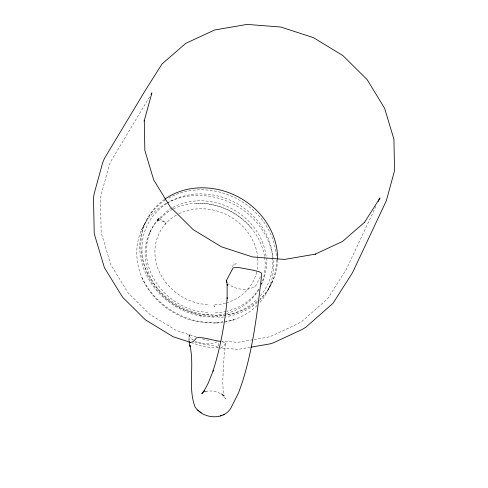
<?xml version="1.0" encoding="UTF-8"?>
<svg xmlns="http://www.w3.org/2000/svg" width="488" height="488" viewBox="0 0 488 488"><rect width="100%" height="100%" fill="white"/><g stroke="black" fill="none" stroke-linecap="round" stroke-linejoin="round"><path stroke-width="0.37" stroke-dasharray="2.44 1.83" d="M188.966 341.466L189.143 334.555L189.704 333.774M189.015 340.099L189.143 334.555M194.84 342.039L201.288 343.784L213.957 345.766A12.102 2.056 6.6 0 1 217.05 346.815L218.295 347.401L218.197 341.844M232.825 266.985L233.319 262.953M222.15 341.698L225.535 343.216L223.736 360.248L222.766 381.543L223.126 389.753L224.047 395.853L223.846 394.877L225.297 398.678L224.199 396.61L221.015 393.645L224.151 396.012C218.941 391.73 211.89 389.967 205.302 391.522M375.961 206.265L346.151 269.693L327.674 298.699L301.919 321.379L298.491 323.471L271.102 336.177L267.881 337.171L253.662 339.618M260.385 276.714L255.59 286.053C247.636 291.525 235.637 289.829 228.268 283.87M141.52 229.97L145.583 222.363M149.261 233.538L150.542 231.135M225.627 313.674A61.543 54.442 28.1 0 1 214.025 315.309L198.354 314.083A61.543 54.442 28.1 0 1 156.855 221.515L158.667 218.282L166.06 222.79L164.993 224.474M157.776 220.576L158.917 218.435M261.641 283.821L262.282 282.619M268.742 288.585L272.804 280.978M149.572 96.898L110.867 161.29L109.166 165.456L101.223 194.364L100.467 198.537L101.187 232.562L110.831 264.807L128.021 292.776L149.706 314.284L176.07 330.358L196.036 336.879M158.667 218.282L156.855 221.515L167.738 212.066A61.543 54.442 28.1 0 1 172.85 209.163M225.541 343.497L224.437 345.034A107.573 16.171 -78.7 0 1 220.753 347.956M254.687 286.901L254.407 287.109M234.576 264.99L236.174 263.343L233.673 262.977M217.166 341.685C210.529 345.248 202.026 344.205 195.383 341.124M203.777 391.925L206.095 391.059L204.74 391.559M157.38 220.68L161.266 220.735L166.06 222.79M166.292 203.307A70.071 61.982 28.1 0 0 138.824 268.424A70.071 61.982 28.1 0 0 197.414 321.677L215.257 323.074L222.967 321.745M232.41 320.128L233.935 319.86L225.889 321.238M252.912 339.746L237.937 342.32L222.034 341.216M250.332 347.273L238.315 349.335L220.015 348.054M196.237 203.246L196.481 203.264C217.752 202.788 238.455 212.469 251.985 228.835L252.107 228.988M207.553 304.439L200.599 303.896A52.802 46.708 28.1 0 1 156.3 263.191A52.802 46.708 28.1 0 1 178.181 214.147M207.699 312.314L199.635 311.679A61.543 54.442 28.1 0 1 158.136 219.112L169.025 209.663A61.543 54.442 28.1 0 1 172.16 207.79M166.634 203.581A67.088 59.341 28.1 0 0 147.382 273.615L146.857 273.384A67.948 60.109 28.1 0 0 183.366 309.599L200.263 315.376L217.752 316.749L217.087 316.12A67.088 59.341 28.1 0 0 257.499 298.93M165.56 199.903A70.071 61.982 28.1 0 0 142.429 264.947A70.071 61.982 28.1 0 0 200.416 316.053L215.995 317.279M216.385 322.873C185.391 323.745 155.123 305.604 141.892 277.452L142.447 278.678M208.956 340.185L205.314 339.904L201.032 338.507M218.447 347.932L203.923 346.791L192.15 342.948M193.468 340.136L190.338 337.72L189.1 335.305M200.263 315.376L200.416 316.053M213.982 304.945L214.269 306.708L214.043 304.951A52.802 46.708 28.1 0 0 225.596 303.133M276.489 259.781A70.071 61.982 28.1 0 1 257.884 301.956M257.322 302.45A70.071 61.982 28.1 0 1 226.615 316.584M223.589 317.017A70.071 61.982 28.1 0 1 218.258 317.456M168.653 198.036A70.071 61.982 28.1 0 1 237.546 199.098A70.071 61.982 28.1 0 1 276.342 255.968M166.939 202.959A70.071 61.982 28.1 0 1 255.071 220.637A70.071 61.982 28.1 0 1 259.122 303.377M257.066 305.525A70.071 61.982 28.1 0 1 215.257 323.074M258.628 289.689A61.543 54.442 28.1 0 1 226.328 313.497M173.514 208.834A61.543 54.442 28.1 0 1 264.508 256.651M264.618 257.377A61.543 54.442 28.1 0 1 261.58 283.65M277.519 260.067A70.071 61.982 28.1 0 1 260.055 298.955M257.231 301.438A70.071 61.982 28.1 0 1 219.319 315.468L201.477 314.065A70.071 61.982 28.1 0 1 143.954 264.447A70.071 61.982 28.1 0 1 164.139 199.61M167.238 203.191A67.088 59.341 28.1 0 1 253.119 215.867A67.088 59.341 28.1 0 1 260.012 296.21M258.731 289.219A61.543 54.442 28.1 0 1 226.914 311.271M226.206 311.442A61.543 54.442 28.1 0 1 215.306 312.906M172.813 207.443A61.543 54.442 28.1 0 1 266.173 257.17M266.247 257.902A61.543 54.442 28.1 0 1 260.995 285.309M256.676 272.133A52.802 46.708 28.1 0 1 226.969 302.731M178.852 213.811A52.802 46.708 28.1 0 1 257.731 257.572M257.792 258.317A52.802 46.708 28.1 0 1 256.847 271.426"/><path stroke-width="0.73" d="M202.575 392.87L201.788 393.651L204.271 390.772L203.728 391.59L208.181 383.251L213.25 370.557L213.036 371.179C220.405 347.328 225.151 322.641 227.17 297.759L227.133 298.412L227.146 284.48L227.341 285.413L226.511 280.283L233.05 267.991L235.503 267.461L239.596 267.692L254.163 270.389L259.549 271.914L261.104 272.768L261.757 274.043C257.457 310.819 253.37 347.968 241.944 383.367L238.534 392.895L230.934 408.041C223.242 420.906 202.837 418.722 195.096 407.035C187.63 387.435 194.736 365.646 189.917 345.486L190.113 346.45L189.149 342.539M378.23 201.44L379.969 197.939L364.469 222.479L364.737 222.168L342.509 241.469L315.071 254.199L315.382 254.138L284.528 259.439L252.436 256.92L221.29 246.757L193.205 229.634L170.111 206.723L153.677 179.84L144.844 150.395L144.277 120.591L144.173 120.981L151.902 92.86L151.14 94.294M202.404 392.437L203.777 391.925M220.356 415.892L221.729 415.38M223.181 414.83L224.535 414.324M251.082 347.139L269.864 343.912L273.304 342.85L302.17 329.461L305.83 327.222L333.03 303.274L352.519 272.67L386.313 200.781L394.53 170.715L393.932 139.318L384.623 108.306L367.147 79.636L342.948 55.632L313.528 37.692L280.893 27.035L247.032 24.406L214.616 29.975L185.714 43.383L161.992 63.995L145.631 89.89L104.462 158.38L102.657 162.797L94.282 193.272L93.47 197.731L94.233 233.661L104.414 267.686L122.537 297.168L145.369 319.817L173.13 336.744L190.076 342.271A107.573 16.171 -78.7 0 0 195.334 339.319L196.438 337.781C204.618 336.793 212.695 340.715 220.875 341.344M189.246 341.716L190.076 342.271M197.689 410.079L198.939 411.036M199.982 411.805L201.245 412.769M226.414 280.905L226.896 282.314M164.755 199.171A70.071 61.982 28.1 0 1 238.345 196.975A70.071 61.982 28.1 0 1 277.538 259.311"/></g></svg>
